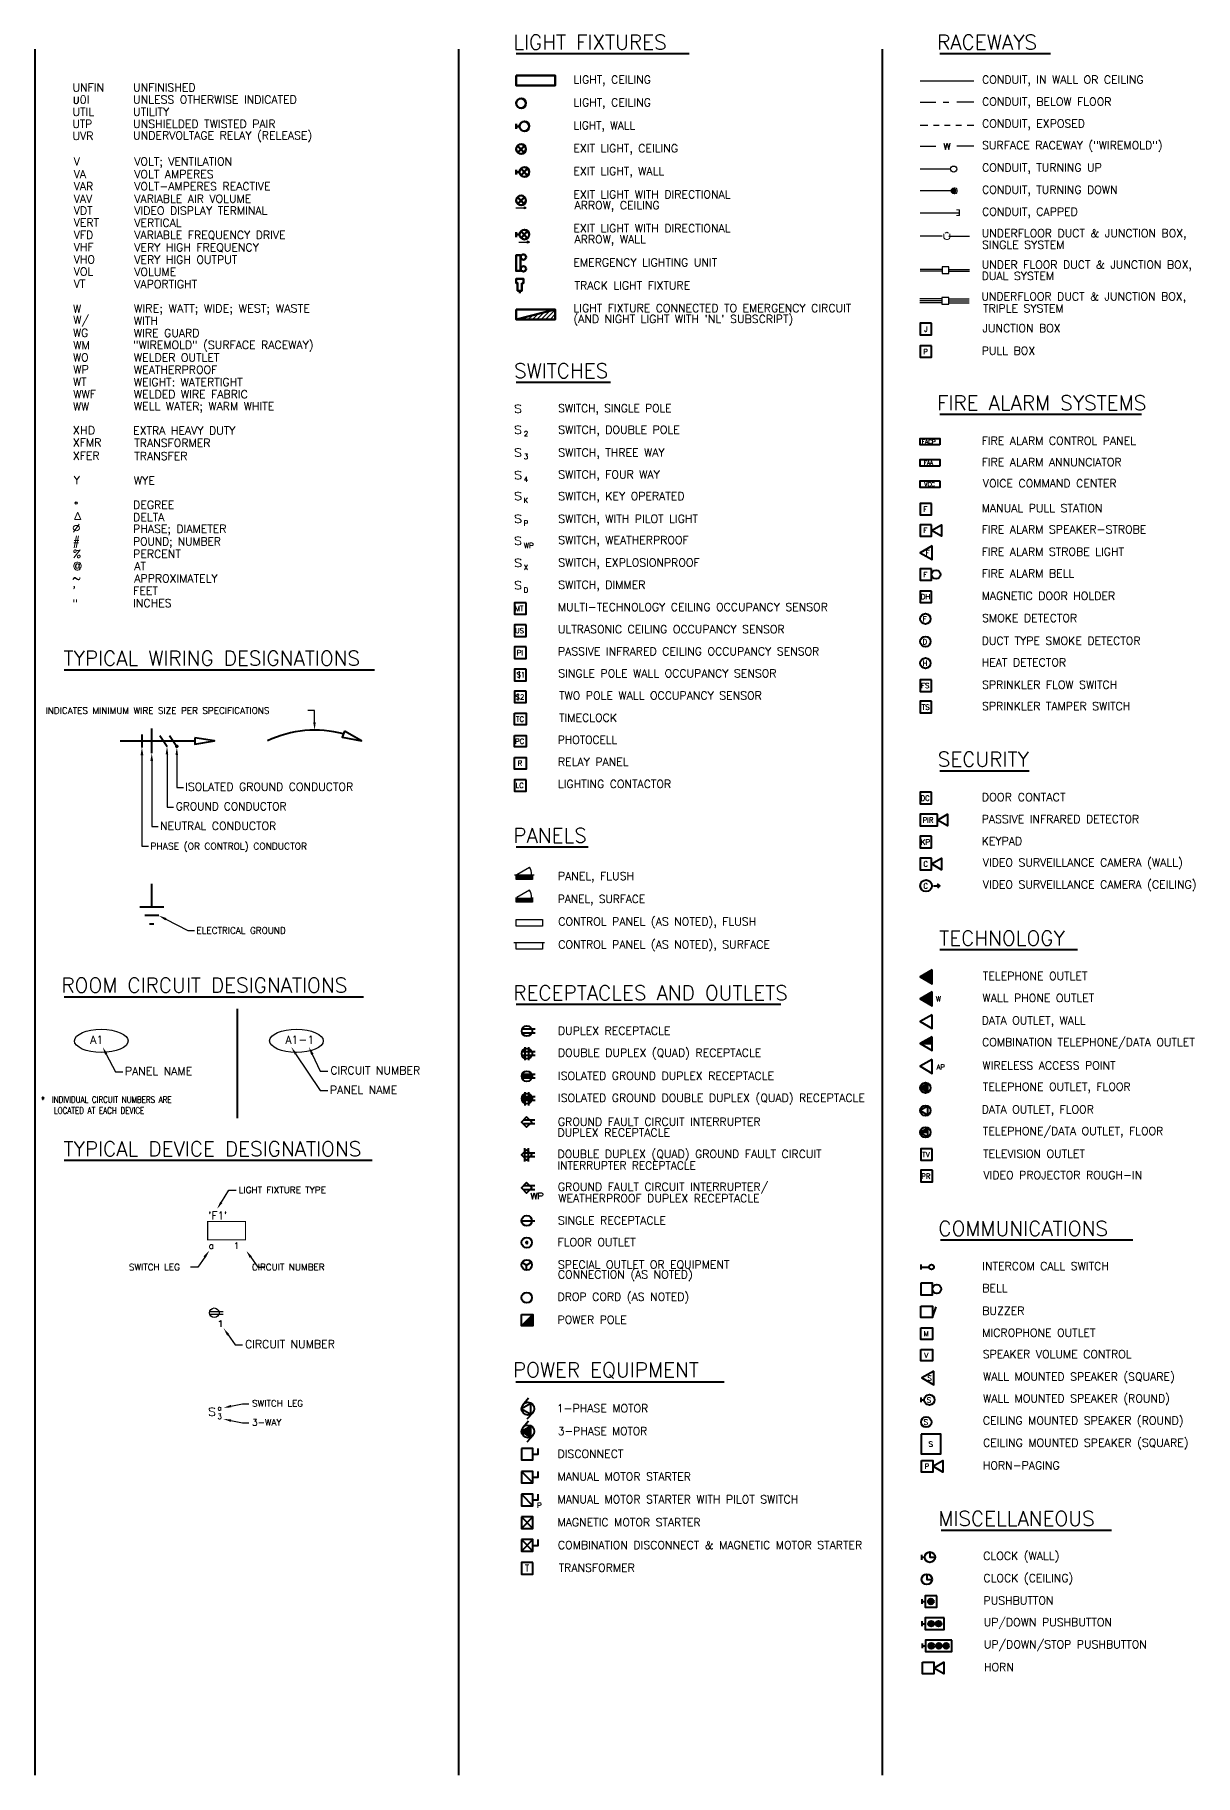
# Model space of a CAD drawing. Header units: inches. Extents: x 5165 to 6055, y 2314 to 2970.
# Drawn here: x 5620 to 6055, y 2318 to 2970 of the extents above; entities that cross this region are included whole.
import ezdxf

# ---------------------------------------------------------------- set-up
doc = ezdxf.new("R2010")
doc.units = ezdxf.units.IN
doc.header["$MEASUREMENT"] = 0
doc.layers.add('www.linecad.com', color=7, linetype='Continuous')
doc.styles.add('simplex', font='simplex.shx')
doc.styles.add('www.linecad.com', font='romans.shx')

msp = doc.modelspace()

# ---------------------------------------------------------------- hatches: boundary and pattern name
at = {"layer": 'www.linecad.com', "transparency": 33554559}
for points in [[(5964.09, 2912.74), (5963.5, 2912.52), (5963.06, 2912.15), (5962.92, 2911.57), (5963.06, 2911.05), (5963.5, 2910.61), (5964.09, 2910.46), (5964.61, 2910.61), (5965.05, 2911.05), (5965.19, 2911.57), (5965.05, 2912.15), (5964.61, 2912.52)], [(5803.28, 2905.61), (5803.28, 2904.8), (5803.95, 2905.17)], [(5804.46, 2892.82), (5804.46, 2892.01), (5805.2, 2892.37)], [(5672.99, 2702.67), (5673.28, 2702.74), (5673.58, 2703.04), (5673.65, 2703.33), (5673.58, 2703.7), (5673.28, 2703.92), (5672.99, 2703.99), (5672.62, 2703.92), (5672.4, 2703.7), (5672.25, 2703.33), (5672.4, 2703.04), (5672.62, 2702.74)], [(5800.12, 2653.48), (5806.22, 2653.48), (5806.22, 2655.24), (5800.12, 2655.24)], [(5800.12, 2644.88), (5806.22, 2644.88), (5806.22, 2646.64), (5800.12, 2646.64)], [(5956.08, 2619.51), (5951.59, 2616.93), (5956.08, 2614.29)], [(5956.08, 2611.27), (5951.59, 2608.7), (5956.08, 2606.05)], [(5806.15, 2579.65), (5806, 2580.39), (5802.4, 2580.39), (5802.25, 2579.65), (5802.33, 2579.29), (5802.4, 2578.99), (5806, 2578.99), (5806.08, 2579.29)], [(5806.08, 2571.57), (5806, 2571.93), (5802.4, 2571.93), (5802.33, 2571.57), (5802.25, 2571.27), (5802.4, 2570.54), (5806, 2570.54), (5806.15, 2571.27)], [(5954.46, 2577.01), (5951.59, 2575.32), (5954.46, 2573.7)], [(5804.09, 2517.67), (5803.8, 2517.52), (5803.72, 2517.3), (5803.8, 2517.01), (5804.09, 2516.93), (5804.31, 2517.01), (5804.46, 2517.3), (5804.31, 2517.52)], [(5805.71, 2448.48), (5802.18, 2446.49), (5805.71, 2444.43)], [(5955.56, 2383.85), (5955.05, 2383.7), (5954.61, 2383.26), (5954.53, 2382.74), (5954.61, 2382.23), (5955.05, 2381.79), (5955.56, 2381.64), (5956.08, 2381.79), (5956.52, 2382.23), (5956.67, 2382.74), (5956.52, 2383.26), (5956.08, 2383.7)], [(5955.64, 2375.54), (5955.12, 2375.39), (5954.75, 2375.02), (5954.61, 2374.43), (5954.75, 2373.92), (5955.12, 2373.55), (5955.64, 2373.41), (5956.22, 2373.55), (5956.59, 2373.92), (5956.74, 2374.43), (5956.59, 2375.02), (5956.22, 2375.39)], [(5958.43, 2375.54), (5957.84, 2375.39), (5957.47, 2375.02), (5957.33, 2374.43), (5957.47, 2373.92), (5957.84, 2373.55), (5958.43, 2373.41), (5958.94, 2373.55), (5959.31, 2373.92), (5959.46, 2374.43), (5959.31, 2375.02), (5958.94, 2375.39)], [(5955.71, 2367.23), (5955.19, 2367.08), (5954.83, 2366.71), (5954.68, 2366.13), (5954.83, 2365.61), (5955.19, 2365.24), (5955.71, 2365.1), (5956.3, 2365.24), (5956.67, 2365.61), (5956.81, 2366.13), (5956.67, 2366.71), (5956.3, 2367.08)], [(5958.5, 2367.23), (5957.92, 2367.08), (5957.55, 2366.71), (5957.4, 2366.13), (5957.55, 2365.61), (5957.92, 2365.24), (5958.5, 2365.1), (5959.02, 2365.24), (5959.39, 2365.61), (5959.53, 2366.13), (5959.39, 2366.71), (5959.02, 2367.08)], [(5961.22, 2367.23), (5960.71, 2367.08), (5960.34, 2366.71), (5960.19, 2366.13), (5960.34, 2365.61), (5960.71, 2365.24), (5961.22, 2365.1), (5961.81, 2365.24), (5962.18, 2365.61), (5962.33, 2366.13), (5962.18, 2366.71), (5961.81, 2367.08)]]:
    msp.add_hatch(color=256, dxfattribs=at).paths.add_polyline_path(points)

# ---------------------------------------------------------------- linework, layer by layer
at = {"layer": 'www.linecad.com', "lineweight": 40}
for points in [[(5619.75, 2964.73), (5619.75, 2317.67)], [(5778.58, 2964.73), (5778.58, 2317.67)], [(5800.12, 2963.04), (5865, 2963.04)], [(5937.33, 2964.73), (5937.33, 2317.67)], [(5958.94, 2963.04), (6000.42, 2963.04)], [(5800.12, 2839.87), (5835.56, 2839.87)], [(5958.94, 2827.82), (6034.46, 2827.82)], [(5630.78, 2732.08), (5747.11, 2732.08)], [(5659.9, 2707.82), (5659.9, 2702.96)], [(5663.58, 2700.76), (5663.58, 2710.02)], [(5651.74, 2705.39), (5679.75, 2705.39)], [(5666.59, 2707.38), (5669.31, 2703.33)], [(5670.27, 2707.38), (5672.99, 2703.33)], [(5958.94, 2694.21), (5992.4, 2694.21)], [(5800.12, 2665.68), (5827.11, 2665.68)], [(5663.58, 2643.04), (5663.58, 2651.86)], [(5956.52, 2651.05), (5958.94, 2651.05), (5958.06, 2650.17)], [(5958.94, 2651.05), (5958.06, 2651.86)], [(5668.06, 2643.04), (5659.09, 2643.04)], [(5666.22, 2639.88), (5660.93, 2639.88)], [(5664.39, 2636.71), (5662.77, 2636.71)], [(5958.94, 2627.15), (6010.49, 2627.15)], [(5630.78, 2609.51), (5742.99, 2609.51)], [(5695.64, 2604.95), (5695.64, 2563.99)], [(5800.12, 2606.64), (5899.31, 2606.64)], [(5807.33, 2597.3), (5802.4, 2597.3)], [(5807.33, 2595.83), (5802.4, 2595.83)], [(5803.5, 2585.68), (5803.5, 2590.61)], [(5804.9, 2585.68), (5804.9, 2590.61)], [(5951.59, 2591.93), (5956.08, 2591.93)], [(5807.33, 2588.85), (5802.4, 2588.85)], [(5807.33, 2587.45), (5802.4, 2587.45)], [(5807.33, 2580.39), (5802.4, 2580.39)], [(5807.33, 2578.99), (5802.4, 2578.99)], [(5807.33, 2571.93), (5802.4, 2571.93)], [(5807.33, 2570.54), (5802.4, 2570.54)], [(5803.5, 2568.77), (5803.5, 2573.7)], [(5804.9, 2568.77), (5804.9, 2573.7)], [(5807.18, 2563.18), (5802.84, 2563.18)], [(5807.18, 2561.79), (5802.84, 2561.79)], [(5954.46, 2558.63), (5951.59, 2558.63), (5954.46, 2556.93), (5954.46, 2560.24), (5951.59, 2558.63)], [(5803.36, 2547.74), (5803.36, 2552.67)], [(5804.75, 2547.74), (5804.75, 2552.67)], [(5630.78, 2548.18), (5746.22, 2548.18)], [(5807.18, 2550.9), (5802.84, 2550.9)], [(5807.18, 2549.51), (5802.84, 2549.51)], [(5807.18, 2538.55), (5802.84, 2538.55)], [(5807.18, 2537.15), (5802.84, 2537.15)], [(5802.11, 2525.46), (5807.18, 2525.46)], [(5959.17, 2518.33), (6031.3, 2518.33)], [(5802.4, 2509.88), (5804.09, 2508.92)], [(5804.09, 2506.93), (5804.09, 2508.92), (5805.71, 2509.88)], [(5951.81, 2509.07), (5951.81, 2507.23)], [(5951.81, 2508.11), (5954.83, 2508.11)], [(5956.15, 2489.21), (5957.62, 2493.26)], [(5802.11, 2486.13), (5806.45, 2490.39)], [(5799.97, 2465.1), (5878.06, 2465.1)], [(5802.62, 2456.49), (5804.83, 2459.07)], [(5804.31, 2451.2), (5806.59, 2453.77)], [(5951.81, 2459.29), (5951.81, 2457.45)], [(5951.81, 2458.33), (5952.99, 2458.33)], [(5802.62, 2447.96), (5804.83, 2450.46)], [(5804.31, 2442.67), (5806.59, 2445.24)], [(5806.45, 2437.96), (5808.36, 2437.96), (5808.36, 2440.1)], [(5802.11, 2431.57), (5806.45, 2427.23)], [(5806.45, 2429.43), (5808.36, 2429.43), (5808.36, 2431.57)], [(5802.11, 2423.04), (5806.45, 2418.7)], [(5806.45, 2420.91), (5808.36, 2420.91), (5808.36, 2423.04)], [(5806.45, 2414.51), (5802.11, 2410.17)], [(5802.11, 2414.51), (5806.45, 2410.17)], [(5959.39, 2409.58), (6023.31, 2409.58)], [(5806.45, 2405.98), (5802.11, 2401.64)], [(5802.11, 2405.98), (5806.45, 2401.64)], [(5806.45, 2403.77), (5808.36, 2403.77), (5808.36, 2405.98)], [(5955.19, 2401.27), (5955.19, 2399.36), (5957.11, 2399.36)], [(5952.03, 2400.24), (5952.03, 2398.41)], [(5952.03, 2399.36), (5953.28, 2399.36)], [(5954.02, 2392.96), (5954.02, 2391.05), (5956, 2391.05)], [(5952.18, 2383.7), (5952.18, 2381.86)], [(5952.18, 2382.74), (5953.43, 2382.74)], [(5952.25, 2375.39), (5952.25, 2373.55)], [(5952.25, 2374.43), (5953.5, 2374.43)], [(5952.33, 2367.08), (5952.33, 2365.24)], [(5952.33, 2366.13), (5953.58, 2366.13)]]:
    msp.add_lwpolyline(points, dxfattribs=at)
at = {"layer": 'www.linecad.com', "lineweight": 60}
for points in [[(5800.12, 2954.8), (5800.12, 2951.12), (5814.83, 2951.12), (5814.83, 2954.8)], [(5801.81, 2881.57), (5801.81, 2887.45), (5800.12, 2887.45), (5800.12, 2881.57)], [(5802.33, 2877.01), (5802.33, 2874.14), (5800.71, 2874.14), (5800.71, 2877.01), (5800.12, 2877.01), (5800.12, 2878.55), (5802.92, 2878.55), (5802.92, 2877.01)], [(5800.12, 2867.08), (5800.12, 2863.4), (5814.83, 2863.4), (5814.83, 2867.08)]]:
    msp.add_lwpolyline(points, close=True, dxfattribs=at)
at = {"layer": 'www.linecad.com', "lineweight": 25}
for points in [[(5951.59, 2952.82), (5971.67, 2952.82)], [(5634.46, 2946.79), (5634.46, 2945.02), (5634.53, 2944.65), (5634.75, 2944.43), (5635.12, 2944.29), (5635.34, 2944.29), (5635.71, 2944.43), (5635.93, 2944.65), (5636.08, 2945.02), (5636.08, 2946.79)], [(5951.59, 2944.8), (5957.4, 2944.8)], [(5960.19, 2944.8), (5962.33, 2944.8)], [(5971.67, 2944.8), (5966.89, 2944.8), (5965.34, 2944.8)], [(5951.59, 2936.27), (5954.39, 2936.27)], [(5956.52, 2936.27), (5958.65, 2936.27)], [(5960.71, 2936.27), (5962.84, 2936.27)], [(5964.97, 2936.2), (5967.11, 2936.2)], [(5969.24, 2936.2), (5971.67, 2936.2)], [(5960.49, 2929.51), (5961.08, 2927.08), (5961.67, 2929.51), (5962.25, 2927.08), (5962.84, 2929.51)], [(5951.59, 2928.33), (5957.4, 2928.33)], [(5971.67, 2928.33), (5966.89, 2928.33), (5965.34, 2928.33)], [(5951.59, 2919.8), (5962.99, 2919.8)], [(5951.59, 2911.71), (5962.99, 2911.71)], [(5799.97, 2905.17), (5803.28, 2905.17)], [(5951.59, 2903.4), (5965.93, 2903.4)], [(5801.15, 2892.37), (5804.46, 2892.37)], [(5959.83, 2894.65), (5951.52, 2894.65)], [(5962.33, 2894.65), (5970.05, 2894.65)], [(5959.83, 2882.15), (5951.52, 2882.15)], [(5959.83, 2881.42), (5951.52, 2881.42)], [(5962.33, 2882.15), (5970.05, 2882.15)], [(5962.33, 2881.42), (5970.05, 2881.42)], [(5959.68, 2871.12), (5951.44, 2871.12)], [(5962.25, 2871.12), (5969.9, 2871.12)], [(5803.06, 2863.4), (5804.02, 2864.36)], [(5804.68, 2863.4), (5806.22, 2864.87)], [(5806.3, 2863.4), (5808.36, 2865.46)], [(5807.92, 2863.4), (5810.56, 2865.98)], [(5809.53, 2863.4), (5812.7, 2866.49)], [(5811.15, 2863.4), (5814.83, 2867.01)], [(5812.84, 2863.4), (5814.83, 2865.39)], [(5959.68, 2870.39), (5951.44, 2870.39)], [(5959.68, 2869.58), (5951.44, 2869.58)], [(5962.25, 2870.39), (5969.9, 2870.39)], [(5962.25, 2869.58), (5969.9, 2869.58)], [(5801.45, 2863.4), (5801.89, 2863.85)], [(5814.46, 2863.4), (5814.83, 2863.77)], [(5801.22, 2731.49), (5801.22, 2728.77)], [(5800.78, 2723.18), (5800.78, 2720.54)], [(5724.61, 2712.38), (5724.61, 2716.79), (5722.11, 2716.79)], [(5659.9, 2700.02), (5659.9, 2665.9), (5662.33, 2665.9)], [(5663.58, 2697.82), (5663.58, 2673.26), (5666, 2673.26)], [(5669.31, 2700.39), (5669.31, 2680.61), (5671.74, 2680.61)], [(5672.99, 2700.1), (5672.99, 2687.96), (5675.42, 2687.96)], [(5805.2, 2657.96), (5800.42, 2655.24)], [(5799.53, 2655.24), (5806.89, 2655.24)], [(5806.22, 2655.24), (5806.22, 2653.48), (5800.12, 2653.48), (5800.12, 2655.24)], [(5805.2, 2649.43), (5800.42, 2646.64)], [(5806.22, 2646.64), (5806.22, 2644.88), (5800.12, 2644.88), (5800.12, 2646.64)], [(5668.87, 2638.55), (5677.11, 2634.36), (5679.61, 2634.36)], [(5799.24, 2629.88), (5810.78, 2629.88)], [(5646.52, 2587.96), (5649.97, 2581.35), (5652.7, 2581.35)], [(5717.47, 2588.11), (5726.74, 2574.29), (5729.53, 2574.29)], [(5723.72, 2587.96), (5726.74, 2581.64), (5729.53, 2581.64)], [(5689.68, 2532.45), (5692.47, 2537.01), (5695.27, 2537.01)], [(5805.71, 2535.98), (5806.3, 2533.55), (5806.89, 2535.98), (5807.47, 2533.55), (5808.06, 2535.98)], [(5808.5, 2533.55), (5808.5, 2535.98), (5809.61, 2535.98), (5809.9, 2535.9), (5810.05, 2535.76), (5810.2, 2535.54), (5810.2, 2535.17), (5810.05, 2534.95), (5809.9, 2534.8), (5809.61, 2534.73), (5808.5, 2534.73)], [(5683.43, 2511.86), (5680.86, 2508.11), (5678.06, 2508.11)], [(5700.71, 2511.86), (5703.28, 2508.11), (5706, 2508.11)], [(5685.27, 2491.49), (5690.34, 2491.49)], [(5685.27, 2490.46), (5690.34, 2490.46)], [(5688.87, 2487.74), (5689.09, 2487.89), (5689.46, 2488.18), (5689.46, 2485.76)], [(5692.25, 2482.74), (5694.83, 2478.99), (5697.55, 2478.99)], [(5693.28, 2455.98), (5697.55, 2456.86), (5699.97, 2456.86)], [(5693.28, 2450.61), (5697.55, 2449.73), (5699.97, 2449.73)]]:
    msp.add_lwpolyline(points, dxfattribs=at)
at = {"layer": 'www.linecad.com', "lineweight": 60}
for points in [[(5800.12, 2936.71), (5800.12, 2934.87)], [(5801.37, 2935.76), (5800.12, 2935.76)], [(5800.64, 2928.48), (5803.28, 2925.9)], [(5803.28, 2928.48), (5800.64, 2925.9)], [(5800.12, 2919.51), (5800.12, 2917.67)], [(5801.37, 2918.62), (5800.12, 2918.62)], [(5801.89, 2919.95), (5804.46, 2917.3)], [(5804.46, 2919.95), (5801.89, 2917.3)], [(5800.64, 2909.21), (5803.28, 2906.64)], [(5803.28, 2909.21), (5800.64, 2906.64)], [(5800.12, 2896.05), (5800.12, 2894.21)], [(5801.37, 2895.17), (5800.12, 2895.17)], [(5801.89, 2896.42), (5804.46, 2893.85)], [(5804.46, 2896.42), (5801.89, 2893.85)], [(5801.52, 2874.14), (5801.52, 2873.26)], [(5800.12, 2863.4), (5814.83, 2867.08)]]:
    msp.add_lwpolyline(points, dxfattribs=at)
at = {"layer": 'www.linecad.com', "lineweight": 25}
for points in [[(5803.95, 2905.17), (5803.28, 2904.8), (5803.28, 2905.61)], [(5805.2, 2892.37), (5804.46, 2892.01), (5804.46, 2892.82)], [(5962.33, 2883.11), (5959.83, 2883.11), (5959.83, 2880.61), (5962.33, 2880.61)], [(5962.25, 2871.64), (5959.68, 2871.64), (5959.68, 2869.14), (5962.25, 2869.14)], [(5800.12, 2635.9), (5800.12, 2638.48), (5809.97, 2638.48), (5809.97, 2635.9)], [(5800.12, 2627.3), (5800.12, 2629.88), (5809.97, 2629.88), (5809.97, 2627.3)]]:
    msp.add_lwpolyline(points, close=True, dxfattribs=at)
at = {"layer": 'www.linecad.com', "lineweight": 40}
for points in [[(5955.86, 2861.93), (5951.59, 2861.93), (5951.59, 2857.6), (5955.86, 2857.6)], [(5955.86, 2853.48), (5951.59, 2853.48), (5951.59, 2849.21), (5955.86, 2849.21)], [(5958.94, 2816.35), (5951.59, 2816.35), (5951.59, 2818.77), (5958.94, 2818.77)], [(5958.94, 2808.33), (5951.59, 2808.33), (5951.59, 2810.83), (5958.94, 2810.83)], [(5958.94, 2802.82), (5958.94, 2800.39), (5951.59, 2800.39), (5951.59, 2802.82)], [(5955.86, 2794.43), (5951.59, 2794.43), (5951.59, 2790.1), (5955.86, 2790.1)], [(5955.86, 2786.42), (5951.59, 2786.42), (5951.59, 2782.15), (5955.86, 2782.15)], [(5955.86, 2784.29), (5959.61, 2786.42), (5959.61, 2782.15)], [(5956.08, 2778.55), (5951.59, 2775.9), (5956.08, 2773.33)], [(5955.86, 2769.95), (5951.59, 2769.95), (5951.59, 2765.61), (5955.86, 2765.61)], [(5955.86, 2761.57), (5951.59, 2761.57), (5951.59, 2757.3), (5955.86, 2757.3)], [(5803.87, 2757.15), (5799.53, 2757.15), (5799.53, 2752.89), (5803.87, 2752.89)], [(5803.87, 2748.92), (5799.53, 2748.92), (5799.53, 2744.58), (5803.87, 2744.58)], [(5803.87, 2740.61), (5799.53, 2740.61), (5799.53, 2736.27), (5803.87, 2736.27)], [(5803.87, 2732.3), (5799.53, 2732.3), (5799.53, 2727.96), (5803.87, 2727.96)], [(5955.86, 2728.26), (5951.59, 2728.26), (5951.59, 2723.92), (5955.86, 2723.92)], [(5803.87, 2723.99), (5799.53, 2723.99), (5799.53, 2719.73), (5803.87, 2719.73)], [(5799.53, 2715.76), (5803.87, 2715.76), (5803.87, 2711.42), (5799.53, 2711.42)], [(5955.86, 2720.24), (5951.59, 2720.24), (5951.59, 2715.9), (5955.86, 2715.9)], [(5735.78, 2709.07), (5734.97, 2706.79), (5742.25, 2705.39)], [(5679.75, 2706.57), (5679.75, 2704.14), (5687.11, 2705.39)], [(5799.53, 2707.45), (5803.87, 2707.45), (5803.87, 2703.11), (5799.53, 2703.11)], [(5799.53, 2699.14), (5803.87, 2699.14), (5803.87, 2694.8), (5799.53, 2694.8)], [(5803.87, 2690.83), (5799.53, 2690.83), (5799.53, 2686.49), (5803.87, 2686.49)], [(5955.86, 2686.13), (5951.59, 2686.13), (5951.59, 2681.79), (5955.86, 2681.79)], [(5958.06, 2677.89), (5951.59, 2677.89), (5951.59, 2673.55), (5958.06, 2673.55)], [(5958.06, 2675.68), (5961.81, 2677.89), (5961.81, 2673.55)], [(5955.86, 2669.65), (5951.59, 2669.65), (5951.59, 2665.32), (5955.86, 2665.32)], [(5955.86, 2661.42), (5951.59, 2661.42), (5951.59, 2657.08), (5955.86, 2657.08)], [(5955.86, 2659.29), (5959.61, 2661.42), (5959.61, 2657.08)], [(5956.08, 2619.51), (5951.59, 2616.93), (5956.08, 2614.29)], [(5956.08, 2611.27), (5951.59, 2608.7), (5956.08, 2606.05)], [(5956.08, 2602.74), (5951.59, 2600.17), (5956.08, 2597.52)], [(5956.08, 2594.51), (5951.59, 2591.93), (5956.08, 2589.29)], [(5956.08, 2585.98), (5951.59, 2583.4), (5956.08, 2580.76)], [(5951.59, 2575.32), (5954.46, 2573.7), (5954.46, 2577.01)], [(5804.09, 2564.43), (5802.11, 2562.52), (5804.09, 2560.54), (5806, 2562.52)], [(5951.59, 2566.79), (5954.46, 2565.1), (5954.46, 2568.48)], [(5804.09, 2552.08), (5802.11, 2550.17), (5804.09, 2548.26), (5806, 2550.17)], [(5956.08, 2552.52), (5951.81, 2552.52), (5951.81, 2548.26), (5956.08, 2548.26)], [(5956.15, 2544.43), (5951.81, 2544.43), (5951.81, 2540.1), (5956.15, 2540.1)], [(5804.09, 2539.8), (5802.11, 2537.89), (5804.09, 2535.9), (5806, 2537.89)], [(5951.81, 2502.08), (5951.81, 2497.74), (5956.15, 2497.74), (5956.15, 2502.08)], [(5951.81, 2493.55), (5956.15, 2493.55), (5956.15, 2489.21), (5951.81, 2489.21)], [(5802.11, 2490.39), (5806.45, 2490.39), (5806.45, 2486.13), (5802.11, 2486.13)], [(5951.81, 2485.32), (5956.15, 2485.32), (5956.15, 2480.98), (5951.81, 2480.98)], [(5951.81, 2477.3), (5956.15, 2477.3), (5956.15, 2472.96), (5951.81, 2472.96)], [(5956.67, 2469.14), (5952.18, 2466.57), (5956.67, 2463.99)], [(5802.18, 2455.02), (5805.71, 2453.04), (5805.71, 2457.01)], [(5802.18, 2446.49), (5805.71, 2444.43), (5805.71, 2448.48)], [(5802.11, 2440.1), (5802.11, 2435.83), (5806.45, 2435.83), (5806.45, 2440.1)], [(5951.96, 2445.46), (5951.96, 2438.11), (5959.31, 2438.11), (5959.31, 2445.46)], [(5952.03, 2435.61), (5956.37, 2435.61), (5956.37, 2431.27), (5952.03, 2431.27)], [(5956.37, 2433.48), (5960.12, 2435.61), (5960.12, 2431.27)], [(5802.11, 2431.57), (5802.11, 2427.23), (5806.45, 2427.23), (5806.45, 2431.57)], [(5802.11, 2423.04), (5802.11, 2418.7), (5806.45, 2418.7), (5806.45, 2423.04)], [(5802.11, 2414.51), (5802.11, 2410.17), (5806.45, 2410.17), (5806.45, 2414.51)], [(5802.11, 2405.98), (5802.11, 2401.64), (5806.45, 2401.64), (5806.45, 2405.98)], [(5806.45, 2397.38), (5802.11, 2397.38), (5802.11, 2393.04), (5806.45, 2393.04)], [(5957.77, 2384.88), (5953.43, 2384.88), (5953.43, 2380.61), (5957.77, 2380.61)], [(5960.56, 2376.64), (5953.5, 2376.64), (5953.5, 2372.3), (5960.56, 2372.3)], [(5963.43, 2368.33), (5953.58, 2368.33), (5953.58, 2363.99), (5963.43, 2363.99)], [(5952.4, 2360.02), (5956.74, 2360.02), (5956.74, 2355.68), (5952.4, 2355.68)], [(5956.74, 2357.82), (5960.49, 2360.02), (5960.49, 2355.68)]]:
    msp.add_lwpolyline(points, close=True, dxfattribs=at)
at = {"layer": 'www.linecad.com', "lineweight": 0}
msp.add_lwpolyline([(5684.5, 2525.24, 0.515, 0.515, 0), (5684.5, 2518.33, 0.441, 0.441, 0), (5698.72, 2518.33, 0.441, 0.441, 0), (5698.72, 2525.24, 0.441, 0.441, 0)], format="xyseb", close=True, dxfattribs=at)
at = {"layer": 'www.linecad.com', "lineweight": 40}
msp.add_lwpolyline([(5804.46, 2517.34, 0.999952), (5803.8, 2517.34, 1), (5804.46, 2517.34)], format="xyb", dxfattribs=at)
at = {"layer": 'www.linecad.com', "lineweight": 60}
for centre, radius in [((5802, 2944.4), 1.8), ((5803.25, 2935.79), 1.8), ((5802, 2927.26), 1.8), ((5803.25, 2918.66), 1.8), ((5802, 2908), 1.8), ((5803.25, 2895.21), 1.8), ((5802.88, 2886.75), 0.993), ((5802.88, 2882.34), 0.993)]:
    msp.add_circle(centre, radius, dxfattribs=at)
at = {"layer": 'www.linecad.com', "lineweight": 25}
for centre, radius in [((5964.13, 2919.76), 1.14), ((5687, 2491.02), 1.8)]:
    msp.add_circle(centre, radius, dxfattribs=at)
at = {"layer": 'www.linecad.com'}
msp.add_circle((5635.24, 2794.57), 0.406, dxfattribs=at)
at = {"layer": 'www.linecad.com', "lineweight": 40}
for centre, radius in [((5957.51, 2767.78), 1.65), ((5953.54, 2751.16), 1.95), ((5953.54, 2742.63), 1.95), ((5953.54, 2734.54), 1.95), ((5953.76, 2651.09), 2.17), ((5804.2, 2596.6), 1.95), ((5804.2, 2588.15), 1.95), ((5804.2, 2579.69), 1.95), ((5953.54, 2575.35), 1.95), ((5804.2, 2571.31), 1.95), ((5953.54, 2566.82), 1.95), ((5953.54, 2558.66), 1.95), ((5804.13, 2525.5), 1.95), ((5804.13, 2517.34), 1.95), ((5804.13, 2508.96), 1.95), ((5955.82, 2508.15), 0.919), ((5957.81, 2499.91), 1.65), ((5804.13, 2496.68), 1.95), ((5955.01, 2458.37), 1.95), ((5804.57, 2455.06), 2.39), ((5804.57, 2446.53), 2.39), ((5953.83, 2450.06), 1.95), ((5955.23, 2399.4), 1.95), ((5954.06, 2391.09), 1.95), ((5955.6, 2382.78), 1.07), ((5955.67, 2374.47), 1.07), ((5958.47, 2374.47), 1.07), ((5955.75, 2366.16), 1.07), ((5958.54, 2366.16), 1.07), ((5961.26, 2366.16), 1.07)]:
    msp.add_circle(centre, radius, dxfattribs=at)
msp.add_arc((5724.64, 2668.59), 40.85, 74.67406, 115.66407, dxfattribs=at)
at = {"layer": 'www.linecad.com', "lineweight": 25}
for centre in [(5800.45, 2655.28), (5800.45, 2646.68)]:
    msp.add_arc(centre, 5.48, 0.00548, 30.00368, dxfattribs=at)
for centre, major_axis, ratio, start_param, end_param in [((5644.67, 2592.93), (-10.06, 0.03), 0.431602, 6.282496, 12.565681), ((5717.82, 2592.94), (-10.05, 0), 0.431297, 6.277372, 12.560557)]:
    msp.add_ellipse(centre, major_axis=major_axis, ratio=ratio, start_param=start_param, end_param=end_param, dxfattribs=at)
at = {"layer": 'www.linecad.com', "transparency": 33554559}
for points in [[(5725.05, 2712.38), (5724.61, 2709.43), (5724.09, 2712.38)], [(5659.39, 2700.02), (5659.9, 2702.96), (5660.42, 2700.02)], [(5668.8, 2700.39), (5669.31, 2703.33), (5669.75, 2700.39)], [(5672.47, 2700.1), (5672.99, 2703.04), (5673.43, 2700.1)], [(5663.06, 2697.82), (5663.58, 2700.76), (5664.09, 2697.82)], [(5668.65, 2638.11), (5666.22, 2639.88), (5669.09, 2638.99)], [(5646.08, 2587.74), (5645.2, 2590.61), (5646.96, 2588.18)], [(5717.11, 2587.89), (5715.86, 2590.61), (5717.92, 2588.4)], [(5723.28, 2587.74), (5722.47, 2590.61), (5724.24, 2588.11)], [(5956.08, 2594.51), (5951.59, 2591.93), (5956.08, 2591.93)], [(5954.46, 2560.24), (5951.59, 2558.63), (5954.46, 2558.63)], [(5690.05, 2532.15), (5688.06, 2529.95), (5689.24, 2532.67)], [(5682.99, 2512.15), (5685.12, 2514.29), (5683.8, 2511.57)], [(5700.27, 2511.57), (5699.02, 2514.29), (5701.08, 2512.15)], [(5806.45, 2490.39), (5802.11, 2486.13), (5806.45, 2486.13)], [(5691.81, 2482.45), (5690.56, 2485.17), (5692.62, 2483.04)], [(5693.36, 2455.54), (5690.42, 2455.39), (5693.21, 2456.49)], [(5693.21, 2450.1), (5690.42, 2451.2), (5693.36, 2451.05)]]:
    msp.add_solid(points, dxfattribs=at)

# ---------------------------------------------------------------- texts
at = {"layer": 'www.linecad.com', "style": 'www.linecad.com'}
for s, height, p in [('LIGHT FIXTURES', 5.4926, (5799.08, 2964.59)), ('RACEWAYS', 5.493, (5957.9, 2964.59)), ('UNFIN', 3, (5633.89, 2948.85)), ('UNFINISHED', 3, (5656.61, 2948.85)), ('LIGHT, CEILING', 3, (5821.61, 2951.77)), ('CONDUIT, IN WALL OR CEILING', 3, (5974.77, 2951.77)), ('UTIL', 3, (5633.89, 2939.73)), ('0I', 3, (5636.61, 2944.29)), ('UNLESS OTHERWISE INDICATED', 3, (5656.61, 2944.29)), ('UTILITY', 3, (5656.61, 2939.73)), ('LIGHT, CEILING', 3, (5821.61, 2943.24)), ('CONDUIT, BELOW FLOOR', 3, (5974.77, 2943.53)), ('UNSHIELDED TWISTED PAIR', 3, (5656.61, 2935.17)), ('CONDUIT, EXPOSED', 3, (5974.77, 2935.3)), ('UVR', 3, (5633.89, 2930.68)), ('UNDERVOLTAGE RELAY (RELEASE)', 3, (5656.61, 2930.87)), ('SURFACE RACEWAY ("WIREMOLD")', 3, (5974.77, 2927.2)), ('V', 3, (5634.32, 2921.12)), ('VOLT; VENTILATION', 3, (5657.04, 2921.11)), ('EXIT LIGHT, CEILING', 3, (5821.61, 2926.03)), ('VA', 3, (5634.32, 2916.35)), ('VOLT AMPERES', 3, (5657.04, 2916.35)), ('EXIT LIGHT, WALL', 3, (5821.61, 2917.51)), ('CONDUIT, TURNING UP', 3, (5974.77, 2918.83)), ('VAR', 3, (5634.32, 2911.79)), ('VAV', 3, (5634.32, 2907.15)), ('VOLT-AMPERES REACTIVE', 3, (5657.04, 2911.79)), ('VARIABLE AIR VOLUME', 3, (5657.04, 2907.15)), ('EXIT LIGHT WITH DIRECTIONAL', 3, (5821.61, 2908.77)), ('CONDUIT, TURNING DOWN', 3, (5974.77, 2910.52)), ('VDT', 3, (5634.32, 2902.67)), ('VIDEO DISPLAY TERMINAL', 3, (5657.04, 2902.67)), ('ARROW, CEILING', 3, (5822.04, 2904.71)), ('CONDUIT, CAPPED', 3, (5974.77, 2902.28)), ('VERT', 3, (5634.32, 2898.18)), ('VERTICAL', 3, (5657.04, 2898.11)), ('EXIT LIGHT WITH DIRECTIONAL', 3, (5821.61, 2896.05)), ('UNDERFLOOR DUCT & JUNCTION BOX,', 3, (5974.62, 2894.2)), ('VFD', 3, (5634.32, 2893.55)), ('VHF', 3, (5634.32, 2888.99)), ('VARIABLE FREQUENCY DRIVE', 3, (5657.04, 2893.54)), ('VERY HIGH FREQUENCY', 3, (5657.04, 2888.91)), ('ARROW, WALL', 3, (5822.04, 2891.92)), ('SINGLE SYSTEM', 3, (5974.77, 2889.86)), ('VHO', 3, (5634.32, 2884.36)), ('VERY HIGH OUTPUT', 3, (5657.04, 2884.29)), ('EMERGENCY LIGHTING UNIT', 3, (5821.61, 2883.26)), ('UNDER FLOOR DUCT & JUNCTION BOX,', 3, (5974.62, 2882.43)), ('VOL', 3, (5634.32, 2879.8)), ('VT', 3, (5634.32, 2875.17)), ('VOLUME', 3, (5657.04, 2879.73)), ('VAPORTIGHT', 3, (5657.04, 2875.1)), ('TRACK LIGHT FIXTURE', 3, (5822.04, 2874.65)), ('DUAL SYSTEM', 3, (5974.62, 2878.17)), ('UNDERFLOOR DUCT & JUNCTION BOX,', 3, (5974.48, 2870.52)), ('W/', 3, (5634.17, 2861.68)), ('WITH', 3, (5656.9, 2861.42)), ("(AND NIGHT LIGHT WITH 'NL' SUBSCRIPT)", 3, (5821.6, 2862.05)), ('LIGHT FIXTURE CONNECTED TO EMERGENCY CIRCUIT', 3, (5821.61, 2866.12)), ('TRIPLE SYSTEM', 3, (5975.13, 2866.04)), ('WIRE GUARD', 3, (5656.9, 2856.79)), ('JUNCTION BOX', 3, (5974.91, 2858.62)), ('WM', 3, (5634.17, 2852.3)), ('"WIREMOLD" (SURFACE RACEWAY)', 3, (5656.61, 2852.35)), ('PULL BOX', 3, (5974.62, 2850.17)), ('WP', 3, (5634.17, 2843.11)), ('WELDER OUTLET', 3, (5656.9, 2847.6)), ('WEATHERPROOF', 3, (5656.9, 2843.04)), ('SWITCHES', 5.493, (5799.34, 2841.43)), ('WEIGHT: WATERTIGHT', 3, (5656.9, 2838.4)), ('WWF', 3, (5634.17, 2833.92)), ('WELDED WIRE FABRIC', 3, (5656.9, 2833.85)), ('WELL WATER; WARM WHITE', 3, (5656.9, 2829.34)), ('FIRE ALARM SYSTEMS', 5.4926, (5957.9, 2829.37)), ('XFMR', 3, (5634.03, 2815.76)), ('EXTRA HEAVY DUTY', 3, (5656.61, 2820.24)), ('TRANSFORMER', 3, (5657.04, 2815.61)), ('SWITCH, DOUBLE POLE', 3, (5815.94, 2820.52)), ('FIRE ALARM CONTROL PANEL', 3, (5974.62, 2816.42)), ('XFER', 3, (5634.03, 2810.76)), ('TRANSFER', 3, (5657.04, 2810.68)), ('SWITCH, THREE WAY', 3, (5815.94, 2811.99)), ('FACP', 1.556, (5952.18, 2816.76)), ('SWITCH, FOUR WAY', 3, (5815.94, 2803.76)), ('FIRE ALARM ANNUNCIATOR', 3, (5974.62, 2808.4)), ('Y', 3, (5634.32, 2801.64)), ('WYE', 3, (5656.9, 2801.49)), ('4', 1.91, (5803.01, 2802.52)), ('VOICE COMMAND CENTER', 3, (5975.05, 2800.46)), ('DEGREE', 3, (5656.61, 2792.38)), ('SWITCH, KEY OPERATED', 3, (5815.94, 2795.67)), ('MANUAL PULL STATION', 3, (5974.62, 2791.13)), ('DELTA', 3, (5656.61, 2787.74)), ('PHASE; DIAMETER', 3, (5656.61, 2783.39)), ('SWITCH, WITH PILOT LIGHT', 3, (5815.94, 2787.14)), ('FIRE ALARM SPEAKER-STROBE', 3, (5974.62, 2783.18)), ('#', 3, (5633.96, 2778.74)), ('WP', 1.912, (5803.03, 2777.67)), ('SWITCH, WEATHERPROOF', 3, (5815.94, 2779.2)), ('F', 1.91, (5952.77, 2783.33)), ('PERCENT', 3, (5656.61, 2773.99)), ('SWITCH, EXPLOSIONPROOF', 3, (5815.94, 2770.74)), ('FIRE ALARM STROBE LIGHT', 3, (5974.62, 2774.8)), ('AT', 3, (5657.04, 2769.43)), ('APPROXIMATELY', 3, (5657.04, 2764.8)), ('F', 1.91, (5952.77, 2766.79)), ('FIRE ALARM BELL', 3, (5974.62, 2766.64)), ('FEET', 3, (5656.61, 2760.17)), ('SWITCH, DIMMER', 3, (5815.94, 2762.43)), ('MAGNETIC DOOR HOLDER', 3, (5974.62, 2758.26)), ('INCHES', 3, (5656.61, 2755.54)), ('MT', 1.912, (5799.61, 2754.07)), ('MULTI-TECHNOLOGY CEILING OCCUPANCY SENSOR', 3, (5815.8, 2754.07)), ('US', 1.912, (5799.68, 2745.76)), ('ULTRASONIC CEILING OCCUPANCY SENSOR', 3, (5815.8, 2745.76)), ('F', 1.91, (5952.55, 2750.17)), ('SMOKE DETECTOR', 3, (5974.77, 2749.95)), ('PASSIVE INFRARED CEILING OCCUPANCY SENSOR', 3, (5815.8, 2737.45)), ('DUCT TYPE SMOKE DETECTOR', 3, (5974.62, 2741.42)), ('TYPICAL WIRING DESIGNATIONS', 5.4926, (5630.52, 2733.63)), ('PI', 1.985, (5800.33, 2737.45)), ('HEAT DETECTOR', 3, (5974.62, 2733.33)), ('S', 1.91, (5800.29, 2729.21)), ('SINGLE POLE WALL OCCUPANCY SENSOR', 3, (5815.94, 2729.21)), ('SPRINKLER FLOW SWITCH', 3, (5974.77, 2724.95)), ('TWO POLE WALL OCCUPANCY SENSOR', 3, (5816.23, 2720.9)), ('FS', 1.912, (5951.89, 2725.17)), ('INDICATES MINIMUM WIRE SIZE PER SPECIFICATIONS', 2.4265, (5623.78, 2715.54)), ('TC', 1.912, (5800.1, 2712.6)), ('TIMECLOCK', 3, (5816.23, 2712.6)), ('SPRINKLER TAMPER SWITCH', 3, (5974.77, 2716.93)), ('SECURITY', 5.493, (5958.16, 2695.77)), ('R', 1.91, (5800.71, 2696.05)), ('RELAY PANEL', 3, (5815.8, 2696.05)), ('ISOLATED GROUND CONDUCTOR', 3, (5676.09, 2686.71)), ('LC', 1.912, (5799.9, 2687.74)), ('LIGHTING CONTACTOR', 3, (5815.8, 2687.74)), ('NEUTRAL CONDUCTOR', 3, (5666.68, 2672.01)), ('PASSIVE INFRARED DETECTOR', 3, (5974.62, 2674.58)), ('PANELS', 5.493, (5799.08, 2667.24)), ('KP', 1.985, (5951.73, 2666.49)), ('KEYPAD', 3, (5974.62, 2666.35)), ('PHASE (OR CONTROL) CONDUCTOR', 2.4969, (5663.1, 2664.68)), ('VIDEO SURVEILLANCE CAMERA (WALL)', 3, (5975.05, 2658.3)), ('PANEL, FLUSH', 3, (5815.8, 2653.24)), ('VIDEO SURVEILLANCE CAMERA (CEILING)', 3, (5975.05, 2650.07)), ('CONTROL PANEL (AS NOTED), FLUSH', 3, (5815.94, 2636.17)), ('ELECTRICAL GROUND', 2.4265, (5680.32, 2633.11)), ('CONTROL PANEL (AS NOTED), SURFACE', 3, (5815.94, 2627.57)), ('TECHNOLOGY', 5.493, (5958.68, 2628.71)), ('ROOM CIRCUIT DESIGNATIONS', 5.4926, (5629.74, 2611.06)), ('TELEPHONE OUTLET', 3, (5975.05, 2615.76)), ('RECEPTACLES AND OUTLETS', 5.4926, (5799.08, 2608.19)), ('W', 1.91, (5957.44, 2607.74)), ('WALL PHONE OUTLET', 3, (5974.91, 2607.52)), ('DUPLEX RECEPTACLE', 3, (5815.8, 2595.24)), ('DATA OUTLET, WALL', 3, (5974.62, 2599.12)), ('A1', 3, (5640.5, 2591.86)), ('A1-1', 3, (5713.66, 2591.86)), ('DOUBLE DUPLEX (QUAD) RECEPTACLE', 3, (5815.8, 2586.98)), ('COMBINATION TELEPHONE/DATA OUTLET', 3, (5974.77, 2590.95)), ('AP', 1.838, (5957.75, 2582.23)), ('WIRELESS ACCESS POINT', 3, (5974.91, 2582.23)), ('PANEL NAME', 3, (5653.52, 2580.1)), ('CIRCUIT NUMBER', 3, (5730.5, 2580.39)), ('ISOLATED GROUND DUPLEX RECEPTACLE', 3, (5815.8, 2578.33)), ('TELEPHONE OUTLET, FLOOR', 3, (5975.05, 2574.27)), ('PANEL NAME', 3, (5730.36, 2573.04)), ('ISOLATED GROUND DOUBLE DUPLEX (QUAD) RECEPTACLE', 3, (5815.8, 2570.07)), ('GROUND FAULT CIRCUIT INTERRUPTER', 3, (5815.8, 2561.13)), ('DATA OUTLET, FLOOR', 3, (5974.62, 2565.74)), ('DUPLEX RECEPTACLE', 3, (5815.65, 2557.08)), ('TELEPHONE/DATA OUTLET, FLOOR', 3, (5975.05, 2557.64)), ('TYPICAL DEVICE DESIGNATIONS', 5.4926, (5630.52, 2549.74)), ('DOUBLE DUPLEX (QUAD) GROUND FAULT CIRCUIT', 3, (5815.65, 2549.04)), ('TV', 1.985, (5952.31, 2549.29)), ('TELEVISION OUTLET', 3, (5975.13, 2549.14)), ('LIGHT FIXTURE TYPE', 2.4265, (5696.2, 2535.83)), ('GROUND FAULT CIRCUIT INTERRUPTER/', 3, (5815.8, 2536.76)), ('PR', 1.912, (5951.96, 2541.27)), ('VIDEO PROJECTOR ROUGH-IN', 3, (5975.27, 2541.13)), ('WEATHERPROOF DUPLEX RECEPTACLE', 3, (5815.94, 2532.45)), ('SINGLE RECEPTACLE', 3, (5815.8, 2524.14)), ('COMMUNICATIONS', 5.4926, (5958.38, 2519.88)), ('FLOOR OUTLET', 3, (5815.65, 2515.98)), ('a    1', 2.426, (5684.92, 2514.95)), ('SWITCH LEG              CIRCUIT NUMBER', 2.4265, (5655, 2506.93)), ('SPECIAL OUTLET OR EQUIPMENT', 3, (5815.8, 2507.59)), ('CONNECTION (AS NOTED)', 3, (5815.8, 2503.89)), ('INTERCOM CALL SWITCH', 3, (5974.84, 2507.01)), ('DROP CORD (AS NOTED)', 3, (5815.65, 2495.51)), ('BELL', 3, (5974.84, 2498.77)), ('BUZZER', 3, (5974.84, 2490.24)), ('POWER POLE', 3, (5815.65, 2486.93)), ('CIRCUIT NUMBER', 3, (5698.52, 2477.74)), ('M', 1.91, (5952.85, 2482.23)), ('MICROPHONE OUTLET', 3, (5974.84, 2482.01)), ('V', 1.91, (5953.12, 2474.14)), ('SPEAKER VOLUME CONTROL', 3, (5974.99, 2473.99)), ('POWER EQUIPMENT', 5.4926, (5798.93, 2466.88)), ('WALL MOUNTED SPEAKER (SQUARE)', 3, (5975.13, 2465.58)), ('WALL MOUNTED SPEAKER (ROUND)', 3, (5975.13, 2457.42)), ('a', 1.91, (5688.22, 2454.36)), ('3', 1.91, (5688.22, 2451.17)), ('SWITCH LEG', 2.426, (5701.17, 2455.83)), ('1-PHASE MOTOR', 3, (5815.37, 2453.7)), ('S', 1.91, (5954.04, 2457.38)), ('3-WAY', 2.426, (5701.17, 2448.7)), ('S', 1.99, (5952.85, 2449.07)), ('CEILING MOUNTED SPEAKER (ROUND)', 3, (5975.06, 2449.11)), ('CEILING MOUNTED SPEAKER (SQUARE)', 3, (5975.13, 2440.8)), ('DISCONNECT', 3, (5815.65, 2436.64)), ('P', 1.91, (5953.21, 2432.52)), ('HORN-PAGING', 3, (5975.06, 2432.3)), ('MANUAL MOTOR STARTER', 3, (5815.65, 2428.11)), ('MANUAL MOTOR STARTER WITH PILOT SWITCH', 3, (5815.65, 2419.58)), ('P', 1.91, (5807.99, 2417.89)), ('MAGNETIC MOTOR STARTER', 3, (5815.65, 2410.98)), ('MISCELLANEOUS', 5.4926, (5958.34, 2411.13)), ('COMBINATION DISCONNECT & MAGNETIC MOTOR STARTER', 3, (5815.8, 2402.45)), ('CLOCK (WALL)', 3, (5975.21, 2398.38)), ('TRANSFORMER', 3, (5816.08, 2393.92)), ('CLOCK (CEILING)', 3, (5975.28, 2390.07)), ('PUSHBUTTON', 3, (5975.29, 2381.64)), ('UP/DOWN PUSHBUTTON', 3, (5975.36, 2373.52)), ('UP/DOWN/STOP PUSHBUTTON', 3, (5975.43, 2365.21)), ('HORN', 3, (5975.51, 2356.71))]:
    msp.add_text(s, height=height, dxfattribs=at).set_placement(p)
at = {"layer": 'www.linecad.com'}
for s, height, style, width, p in [('UTP', 3, 'www.linecad.com', 0.970588, (5633.91, 2935.17)), ('LIGHT, WALL', 3, 'www.linecad.com', 0.968505, (5821.63, 2934.64)), ('0', 2.28, 'simplex', 1.5, (5962.99, 2910.46)), (']', 1.4, 'simplex', 2.679803, (5964.68, 2902.84)), ('Û', 2.1, 'simplex', 1.785714, (5959.83, 2893.4)), ('W', 3, 'www.linecad.com', 0.957353, (5634.19, 2865.9)), ('WIRE; WATT; WIDE; WEST; WASTE', 3, 'www.linecad.com', 1.030655, (5656.89, 2866.03)), ('WG', 3, 'www.linecad.com', 0.972794, (5634.18, 2856.86)), ('J', 1.91, 'www.linecad.com', 0.969231, (5953.11, 2858.77)), ('P', 1.91, 'www.linecad.com', 1.038462, (5952.68, 2850.39)), ('WO', 3, 'www.linecad.com', 0.961213, (5634.19, 2847.67)), ('WT', 3, 'www.linecad.com', 0.963971, (5634.18, 2838.48)), ('WW', 3, 'www.linecad.com', 0.972794, (5634.18, 2829.29)), ('SWITCH, SINGLE POLE', 3, 'www.linecad.com', 0.97384, (5815.95, 2828.61)), ('S', 3, 'www.linecad.com', 1.2, (5799.31, 2828.4)), ('XHD', 3, 'www.linecad.com', 1.030303, (5634.02, 2820.32)), ('S', 3, 'www.linecad.com', 1.2, (5799.31, 2820.54)), ('2', 1.91, 'www.linecad.com', 1.038462, (5803, 2819.58)), ('S', 3, 'www.linecad.com', 1.2, (5799.31, 2812.01)), ('3', 1.91, 'www.linecad.com', 1.038462, (5803, 2811.05)), ('S', 3, 'www.linecad.com', 1.230769, (5799.3, 2803.55)), ('FAA', 1.471, 'www.linecad.com', 1.028125, (5952.92, 2808.85)), ('VCC', 1.56, 'www.linecad.com', 0.972498, (5953.14, 2800.81)), ('S', 3, 'www.linecad.com', 1.230769, (5799.3, 2795.68)), ('K', 1.91, 'www.linecad.com', 1.038462, (5802.91, 2794.58)), ('F', 1.99, 'www.linecad.com', 0.957265, (5952.77, 2791.27)), ('∅', 3, 'www.linecad.com', 1.313321, (5633.6, 2783.7)), ('Δ', 3, 'www.linecad.com', 1.1375, (5634.22, 2788.26)), ('S', 3, 'www.linecad.com', 1.230769, (5799.3, 2787.15)), ('P', 1.91, 'www.linecad.com', 1.03846, (5802.91, 2786.05)), ('POUND; NUMBER', 3, 'www.linecad.com', 0.97157, (5656.63, 2778.68)), ('S', 3, 'www.linecad.com', 1.2, (5799.31, 2778.92)), ('%%%', 3, 'www.linecad.com', 1.025253, (5633.95, 2773.99)), ('S', 3, 'www.linecad.com', 1.230769, (5799.3, 2770.61)), ('F', 1.91, 'www.linecad.com', 1.056213, (5953.56, 2774.95)), ('~', 3, 'www.linecad.com', 1.074074, (5633.77, 2764.88)), ('@', 3, 'www.linecad.com', 1.030303, (5633.95, 2769.43)), ('X', 1.91, 'www.linecad.com', 1.038462, (5803, 2769.51)), ("'", 3, 'www.linecad.com', 1.333333, (5633.62, 2760.28)), ('S', 3, 'www.linecad.com', 1.2, (5799.31, 2762.23)), ('D', 1.91, 'www.linecad.com', 1.038462, (5802.91, 2760.98)), ('DH', 1.912, 'www.linecad.com', 1.038462, (5951.73, 2758.48)), ('"', 3, 'www.linecad.com', 0.975, (5633.83, 2755.41)), ('D', 1.99, 'www.linecad.com', 0.944444, (5952.48, 2741.57)), ('H', 1.99, 'www.linecad.com', 0.944444, (5952.48, 2733.48)), ('1', 1.91, 'www.linecad.com', 0.969231, (5801.87, 2729.21)), ('S2', 1.912, 'www.linecad.com', 1.038462, (5799.84, 2720.9)), ('TS', 1.985, 'www.linecad.com', 0.972222, (5952.16, 2717.08)), ('PC', 1.912, 'www.linecad.com', 1.030769, (5799.67, 2704.29)), ('PHOTOCELL', 3, 'www.linecad.com', 0.974984, (5815.81, 2704.29)), ('GROUND CONDUCTOR', 3, 'www.linecad.com', 0.970098, (5672.57, 2679.36)), ('DC', 1.985, 'www.linecad.com', 0.938889, (5951.75, 2682.96)), ('DOOR CONTACT', 3, 'www.linecad.com', 1.028616, (5974.61, 2682.82)), ('PIR', 1.985, 'www.linecad.com', 0.944444, (5952.48, 2674.73)), ('C', 1.99, 'www.linecad.com', 0.933333, (5952.8, 2658.26)), ('C', 1.99, 'www.linecad.com', 0.933333, (5952.8, 2650.02)), ('PANEL, SURFACE', 3, 'www.linecad.com', 0.968844, (5815.82, 2644.64)), ('*  INDIVIDUAL CIRCUIT NUMBERS ARE', 2.4271, 'www.linecad.com', 0.806665, (5622.12, 2569.71)), ('LOCATED AT EACH DEVICE', 2.4265, 'www.linecad.com', 0.811289, (5626.88, 2565.61)), ('INTERRUPTER RECEPTACLE', 3, 'www.linecad.com', 0.974311, (5815.67, 2544.73)), ("'F1'", 3, 'www.linecad.com', 0.961538, (5684.72, 2525.93)), ('S', 1.91, 'www.linecad.com', 1.038462, (5954.25, 2465.61)), ('S', 3, 'www.linecad.com', 1.2, (5684.6, 2452.42)), ('3-PHASE MOTOR', 3, 'www.linecad.com', 0.974252, (5815.81, 2445.17)), ('S', 1.91, 'www.linecad.com', 1.038462, (5954.69, 2440.83)), ('T', 2.5, 'www.linecad.com', 0.970588, (5803.39, 2393.99))]:
    msp.add_text(s, height=height, dxfattribs=dict(at, style=style, width=width)).set_placement(p)

doc.saveas('drawing.dxf')
